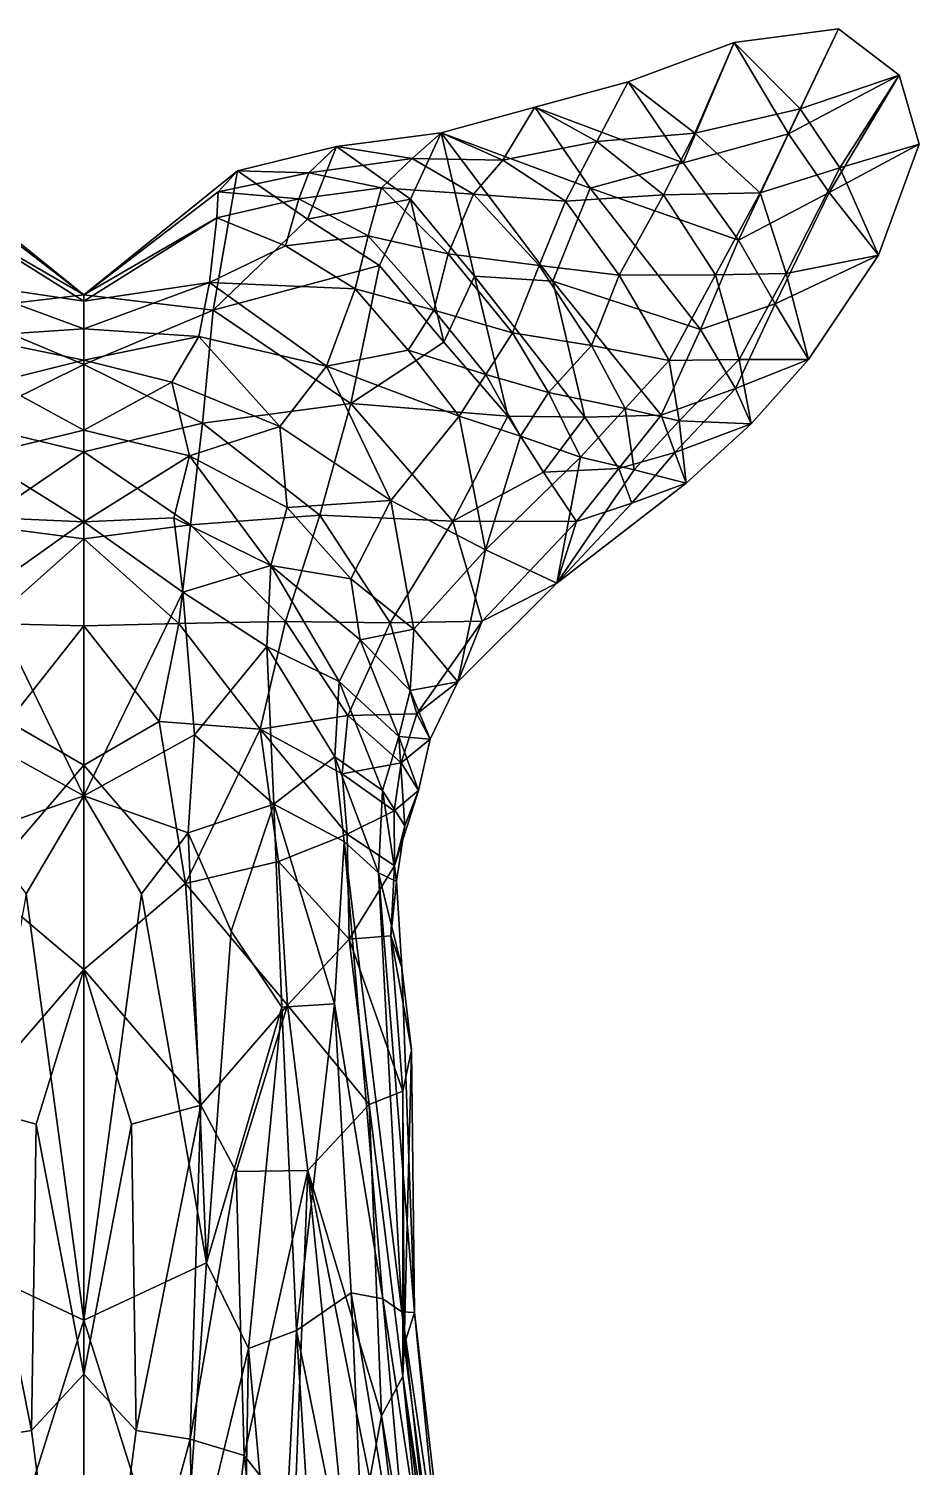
# Model space of a CAD drawing. Extents: x -0.43 to 0.43, y -0.77 to 1.51.
# Drawn here: x -0.0181 to 0.2748, y 1.0322 to 1.5051 of the extents above; entities that cross this region are included whole.
import ezdxf

# ---------------------------------------------------------------- set-up
doc = ezdxf.new("R2010")
doc.units = 0
doc.layers.add('DOLPHIN$LWO', color=1, linetype='CONTINUOUS')

msp = doc.modelspace()

# ---------------------------------------------------------------- linework, layer by layer
at = {"layer": 'DOLPHIN$LWO'}
for points in [[(0.23176, 1.4705, -0.37058), (0.21393, 1.50055, -0.37168), (0.24825, 1.50509, -0.38426)], [(0.21393, 1.50055, -0.37168), (0.23566, 1.47881, -0.35775), (0.24825, 1.50509, -0.38426)], [(0.26818, 1.48988, -0.37449), (0.23176, 1.4705, -0.37058), (0.24825, 1.50509, -0.38426)], [(0.23566, 1.47881, -0.35775), (0.26818, 1.48988, -0.37449), (0.24825, 1.50509, -0.38426)], [(0.21393, 1.50055, -0.37168), (0.19718, 1.46096, -0.36004), (0.17903, 1.48762, -0.35656)], [(0.20096, 1.47074, -0.34308), (0.21393, 1.50055, -0.37168), (0.17903, 1.48762, -0.35656)], [(0.21393, 1.50055, -0.37168), (0.23176, 1.4705, -0.37058), (0.19718, 1.46096, -0.36004)], [(0.21393, 1.50055, -0.37168), (0.20096, 1.47074, -0.34308), (0.23566, 1.47881, -0.35775)], [(0.23176, 1.4705, -0.37058), (0.26818, 1.48988, -0.37449), (0.24513, 1.45123, -0.35855)], [(0.23566, 1.47881, -0.35775), (0.2487, 1.45932, -0.3457), (0.26818, 1.48988, -0.37449)], [(0.24513, 1.45123, -0.35855), (0.26818, 1.48988, -0.37449), (0.27477, 1.46718, -0.35864)], [(0.26818, 1.48988, -0.37449), (0.2487, 1.45932, -0.3457), (0.27477, 1.46718, -0.35864)], [(0.19718, 1.46096, -0.36004), (0.14831, 1.47932, -0.36286), (0.17903, 1.48762, -0.35656)], [(0.14831, 1.47932, -0.36286), (0.16874, 1.46802, -0.34058), (0.17903, 1.48762, -0.35656)], [(0.16874, 1.46802, -0.34058), (0.20096, 1.47074, -0.34308), (0.17903, 1.48762, -0.35656)], [(0.14831, 1.47932, -0.36286), (0.16654, 1.45263, -0.36538), (0.11757, 1.47091, -0.36962)], [(0.13777, 1.46194, -0.34512), (0.14831, 1.47932, -0.36286), (0.11757, 1.47091, -0.36962)], [(0.14831, 1.47932, -0.36286), (0.13777, 1.46194, -0.34512), (0.16874, 1.46802, -0.34058)], [(0.14831, 1.47932, -0.36286), (0.19718, 1.46096, -0.36004), (0.16654, 1.45263, -0.36538)], [(0.23566, 1.47881, -0.35775), (0.20096, 1.47074, -0.34308), (0.2225, 1.45114, -0.33325)], [(0.2487, 1.45932, -0.3457), (0.23566, 1.47881, -0.35775), (0.2225, 1.45114, -0.33325)], [(0.10743, 1.44906, -0.36095), (0.08313, 1.46637, -0.36146), (0.11757, 1.47091, -0.36962)], [(0.08313, 1.46637, -0.36146), (0.10797, 1.46245, -0.34567), (0.11757, 1.47091, -0.36962)], [(0.12854, 1.42371, -0.3511), (0.10743, 1.44906, -0.36095), (0.11757, 1.47091, -0.36962)], [(0.10797, 1.46245, -0.34567), (0.13777, 1.46194, -0.34512), (0.11757, 1.47091, -0.36962)], [(0.16654, 1.45263, -0.36538), (0.15429, 1.42206, -0.35355), (0.11757, 1.47091, -0.36962)], [(0.15429, 1.42206, -0.35355), (0.12854, 1.42371, -0.3511), (0.11757, 1.47091, -0.36962)], [(0.08313, 1.46637, -0.36146), (0.07353, 1.44244, -0.35229), (0.0506, 1.45842, -0.34841)], [(0.07399, 1.4577, -0.33433), (0.08313, 1.46637, -0.36146), (0.0506, 1.45842, -0.34841)], [(0.08313, 1.46637, -0.36146), (0.10743, 1.44906, -0.36095), (0.07353, 1.44244, -0.35229)], [(0.08313, 1.46637, -0.36146), (0.07399, 1.4577, -0.33433), (0.10797, 1.46245, -0.34567)], [(0.16874, 1.46802, -0.34058), (0.13777, 1.46194, -0.34512), (0.15847, 1.44843, -0.32456)], [(0.19064, 1.4505, -0.32784), (0.16874, 1.46802, -0.34058), (0.15847, 1.44843, -0.32456)], [(0.16874, 1.46802, -0.34058), (0.19064, 1.4505, -0.32784), (0.20096, 1.47074, -0.34308)], [(0.20096, 1.47074, -0.34308), (0.19064, 1.4505, -0.32784), (0.2225, 1.45114, -0.33325)], [(0.19718, 1.46096, -0.36004), (0.23176, 1.4705, -0.37058), (0.21535, 1.43564, -0.35754)], [(0.23176, 1.4705, -0.37058), (0.24513, 1.45123, -0.35855), (0.21535, 1.43564, -0.35754)], [(0.26142, 1.43071, -0.33825), (0.24513, 1.45123, -0.35855), (0.27477, 1.46718, -0.35864)], [(0.2487, 1.45932, -0.3457), (0.26142, 1.43071, -0.33825), (0.27477, 1.46718, -0.35864)], [(0.10797, 1.46245, -0.34567), (0.07399, 1.4577, -0.33433), (0.09794, 1.4528, -0.32273)], [(0.12821, 1.45072, -0.32365), (0.10797, 1.46245, -0.34567), (0.09794, 1.4528, -0.32273)], [(0.10797, 1.46245, -0.34567), (0.12821, 1.45072, -0.32365), (0.13777, 1.46194, -0.34512)], [(0.13777, 1.46194, -0.34512), (0.12821, 1.45072, -0.32365), (0.15847, 1.44843, -0.32456)], [(-0.04258, 1.4126, -0.34425), (-0.0506, 1.45842, -0.34841), (0, 1.4176, -0.31653)], [(-0.0506, 1.45842, -0.34841), (-0.04414, 1.4515, -0.3329), (0, 1.4176, -0.31653)], [(0.0506, 1.45842, -0.34841), (0.04258, 1.4126, -0.34425), (0, 1.4176, -0.31653)], [(0.04414, 1.4515, -0.3329), (0.0506, 1.45842, -0.34841), (0, 1.4176, -0.31653)], [(0.0506, 1.45842, -0.34841), (0.07353, 1.44244, -0.35229), (0.04258, 1.4126, -0.34425)], [(0.04414, 1.4515, -0.3329), (0.07399, 1.4577, -0.33433), (0.0506, 1.45842, -0.34841)], [(0.04414, 1.4515, -0.3329), (0.07067, 1.44914, -0.31769), (0.07399, 1.4577, -0.33433)], [(0.07399, 1.4577, -0.33433), (0.07067, 1.44914, -0.31769), (0.09794, 1.4528, -0.32273)], [(0.16654, 1.45263, -0.36538), (0.19718, 1.46096, -0.36004), (0.21535, 1.43564, -0.35754)], [(0.23101, 1.42459, -0.32462), (0.2487, 1.45932, -0.3457), (0.2225, 1.45114, -0.33325)], [(0.2487, 1.45932, -0.3457), (0.23101, 1.42459, -0.32462), (0.26142, 1.43071, -0.33825)], [(0.07067, 1.44914, -0.31769), (0.09356, 1.43701, -0.30882), (0.09794, 1.4528, -0.32273)], [(0.09356, 1.43701, -0.30882), (0.11986, 1.4311, -0.30691), (0.09794, 1.4528, -0.32273)], [(0.11986, 1.4311, -0.30691), (0.12821, 1.45072, -0.32365), (0.09794, 1.4528, -0.32273)], [(0.16654, 1.45263, -0.36538), (0.20278, 1.40621, -0.34359), (0.15429, 1.42206, -0.35355)], [(0.20278, 1.40621, -0.34359), (0.16654, 1.45263, -0.36538), (0.21535, 1.43564, -0.35754)], [(-0.04373, 1.44295, -0.31431), (0, 1.4176, -0.31653), (-0.04414, 1.4515, -0.3329)], [(0, 1.4176, -0.31653), (0.04373, 1.44295, -0.31431), (0.04414, 1.4515, -0.3329)], [(0.07067, 1.44914, -0.31769), (0.04414, 1.4515, -0.3329), (0.04373, 1.44295, -0.31431)], [(0.06636, 1.43374, -0.30329), (0.07067, 1.44914, -0.31769), (0.04373, 1.44295, -0.31431)], [(0.07067, 1.44914, -0.31769), (0.06636, 1.43374, -0.30329), (0.09356, 1.43701, -0.30882)], [(0.07353, 1.44244, -0.35229), (0.10743, 1.44906, -0.36095), (0.09727, 1.42731, -0.35198)], [(0.10743, 1.44906, -0.36095), (0.11837, 1.40201, -0.34199), (0.09727, 1.42731, -0.35198)], [(0.10743, 1.44906, -0.36095), (0.12854, 1.42371, -0.3511), (0.11837, 1.40201, -0.34199)], [(0.12821, 1.45072, -0.32365), (0.11986, 1.4311, -0.30691), (0.14976, 1.42728, -0.30947)], [(0.12821, 1.45072, -0.32365), (0.14976, 1.42728, -0.30947), (0.15847, 1.44843, -0.32456)], [(0.14976, 1.42728, -0.30947), (0.17605, 1.42406, -0.30911), (0.15847, 1.44843, -0.32456)], [(0.17605, 1.42406, -0.30911), (0.19064, 1.4505, -0.32784), (0.15847, 1.44843, -0.32456)], [(0.19064, 1.4505, -0.32784), (0.17605, 1.42406, -0.30911), (0.20777, 1.42414, -0.31547)], [(0.19064, 1.4505, -0.32784), (0.20777, 1.42414, -0.31547), (0.2225, 1.45114, -0.33325)], [(0.20777, 1.42414, -0.31547), (0.23101, 1.42459, -0.32462), (0.2225, 1.45114, -0.33325)], [(0.24513, 1.45123, -0.35855), (0.22737, 1.41462, -0.34102), (0.21535, 1.43564, -0.35754)], [(0.24513, 1.45123, -0.35855), (0.26142, 1.43071, -0.33825), (0.22737, 1.41462, -0.34102)], [(-0.04373, 1.44295, -0.31431), (0, 1.41555, -0.30345), (0, 1.4176, -0.31653)], [(-0.04139, 1.42171, -0.29115), (0, 1.41555, -0.30345), (-0.04373, 1.44295, -0.31431)], [(0, 1.41555, -0.30345), (0.04373, 1.44295, -0.31431), (0, 1.4176, -0.31653)], [(0, 1.41555, -0.30345), (0.04139, 1.42171, -0.29115), (0.04373, 1.44295, -0.31431)], [(0.06636, 1.43374, -0.30329), (0.04373, 1.44295, -0.31431), (0.04139, 1.42171, -0.29115)], [(0.07353, 1.44244, -0.35229), (0.09727, 1.42731, -0.35198), (0.04258, 1.4126, -0.34425)], [(0.04139, 1.42171, -0.29115), (0.08922, 1.41957, -0.29651), (0.06636, 1.43374, -0.30329)], [(0.09356, 1.43701, -0.30882), (0.06636, 1.43374, -0.30329), (0.08922, 1.41957, -0.29651)], [(0.11517, 1.41254, -0.29584), (0.09356, 1.43701, -0.30882), (0.08922, 1.41957, -0.29651)], [(0.09356, 1.43701, -0.30882), (0.11517, 1.41254, -0.29584), (0.11986, 1.4311, -0.30691)], [(0.22737, 1.41462, -0.34102), (0.20278, 1.40621, -0.34359), (0.21535, 1.43564, -0.35754)], [(0.11986, 1.4311, -0.30691), (0.11517, 1.41254, -0.29584), (0.14102, 1.40513, -0.29572)], [(0.14976, 1.42728, -0.30947), (0.11986, 1.4311, -0.30691), (0.14102, 1.40513, -0.29572)], [(0.22737, 1.41462, -0.34102), (0.26142, 1.43071, -0.33825), (0.2383, 1.39634, -0.31994)], [(0.26142, 1.43071, -0.33825), (0.23101, 1.42459, -0.32462), (0.2383, 1.39634, -0.31994)], [(0.09727, 1.42731, -0.35198), (0.08786, 1.38188, -0.33565), (0.04258, 1.4126, -0.34425)], [(0.09727, 1.42731, -0.35198), (0.11837, 1.40201, -0.34199), (0.08786, 1.38188, -0.33565)], [(0.11837, 1.40201, -0.34199), (0.12854, 1.42371, -0.3511), (0.13948, 1.37774, -0.32922)], [(0.12854, 1.42371, -0.3511), (0.16481, 1.37741, -0.32882), (0.13948, 1.37774, -0.32922)], [(0.12854, 1.42371, -0.3511), (0.15429, 1.42206, -0.35355), (0.16481, 1.37741, -0.32882)], [(0.16696, 1.40096, -0.29684), (0.14976, 1.42728, -0.30947), (0.14102, 1.40513, -0.29572)], [(0.14976, 1.42728, -0.30947), (0.16696, 1.40096, -0.29684), (0.17605, 1.42406, -0.30911)], [(0.17605, 1.42406, -0.30911), (0.16696, 1.40096, -0.29684), (0.19248, 1.39608, -0.29983)], [(0.20777, 1.42414, -0.31547), (0.17605, 1.42406, -0.30911), (0.19248, 1.39608, -0.29983)], [(0.21557, 1.3964, -0.3094), (0.20777, 1.42414, -0.31547), (0.19248, 1.39608, -0.29983)], [(0.20777, 1.42414, -0.31547), (0.21557, 1.3964, -0.3094), (0.23101, 1.42459, -0.32462)], [(0.23101, 1.42459, -0.32462), (0.21557, 1.3964, -0.3094), (0.2383, 1.39634, -0.31994)], [(-0.04139, 1.42171, -0.29115), (0, 1.40641, -0.28644), (0, 1.41555, -0.30345)], [(-0.0378, 1.40395, -0.26962), (0, 1.40641, -0.28644), (-0.04139, 1.42171, -0.29115)], [(0, 1.40641, -0.28644), (0.04139, 1.42171, -0.29115), (0, 1.41555, -0.30345)], [(0, 1.40641, -0.28644), (0.0378, 1.40395, -0.26962), (0.04139, 1.42171, -0.29115)], [(0.0378, 1.40395, -0.26962), (0.07981, 1.39418, -0.27458), (0.04139, 1.42171, -0.29115)], [(0.04139, 1.42171, -0.29115), (0.07981, 1.39418, -0.27458), (0.08922, 1.41957, -0.29651)], [(0.10663, 1.39947, -0.28499), (0.08922, 1.41957, -0.29651), (0.07981, 1.39418, -0.27458)], [(0.10663, 1.39947, -0.28499), (0.11517, 1.41254, -0.29584), (0.08922, 1.41957, -0.29651)], [(0.15429, 1.42206, -0.35355), (0.20278, 1.40621, -0.34359), (0.18993, 1.37806, -0.32709)], [(0.16481, 1.37741, -0.32882), (0.15429, 1.42206, -0.35355), (0.18993, 1.37806, -0.32709)], [(-0.04258, 1.4126, -0.34425), (0, 1.4176, -0.31653), (0, 1.39469, -0.31561)], [(0, 1.4176, -0.31653), (0.04258, 1.4126, -0.34425), (0, 1.39469, -0.31561)], [(0.20278, 1.40621, -0.34359), (0.22737, 1.41462, -0.34102), (0.21429, 1.38684, -0.32409)], [(0.21429, 1.38684, -0.32409), (0.22737, 1.41462, -0.34102), (0.2383, 1.39634, -0.31994)], [(-0.03906, 1.37539, -0.33405), (-0.04258, 1.4126, -0.34425), (0, 1.39469, -0.31561)], [(0.04258, 1.4126, -0.34425), (0.03906, 1.37539, -0.33405), (0, 1.39469, -0.31561)], [(0.04258, 1.4126, -0.34425), (0.08786, 1.38188, -0.33565), (0.03906, 1.37539, -0.33405)], [(0.11517, 1.41254, -0.29584), (0.10663, 1.39947, -0.28499), (0.13226, 1.39144, -0.28587)], [(0.11517, 1.41254, -0.29584), (0.13226, 1.39144, -0.28587), (0.14102, 1.40513, -0.29572)], [(-0.0378, 1.40395, -0.26962), (0, 1.39612, -0.26861), (0, 1.40641, -0.28644)], [(0, 1.39612, -0.26861), (0.0378, 1.40395, -0.26962), (0, 1.40641, -0.28644)], [(0.13226, 1.39144, -0.28587), (0.15283, 1.38549, -0.286), (0.14102, 1.40513, -0.29572)], [(0.15283, 1.38549, -0.286), (0.16696, 1.40096, -0.29684), (0.14102, 1.40513, -0.29572)], [(0.20278, 1.40621, -0.34359), (0.21429, 1.38684, -0.32409), (0.18993, 1.37806, -0.32709)], [(-0.029, 1.38889, -0.24621), (0, 1.39612, -0.26861), (-0.0378, 1.40395, -0.26962)], [(0, 1.39612, -0.26861), (0.029, 1.38889, -0.24621), (0.0378, 1.40395, -0.26962)], [(0.029, 1.38889, -0.24621), (0.0645, 1.3743, -0.25233), (0.0378, 1.40395, -0.26962)], [(0.0378, 1.40395, -0.26962), (0.0645, 1.3743, -0.25233), (0.07981, 1.39418, -0.27458)], [(0.11837, 1.40201, -0.34199), (0.13948, 1.37774, -0.32922), (0.08786, 1.38188, -0.33565)], [(0.16696, 1.40096, -0.29684), (0.15283, 1.38549, -0.286), (0.17806, 1.38023, -0.28983)], [(0.16696, 1.40096, -0.29684), (0.17806, 1.38023, -0.28983), (0.19248, 1.39608, -0.29983)], [(-0.029, 1.38889, -0.24621), (0, 1.37312, -0.23265), (0, 1.39612, -0.26861)], [(0, 1.37312, -0.23265), (0.029, 1.38889, -0.24621), (0, 1.39612, -0.26861)], [(0.07981, 1.39418, -0.27458), (0.12345, 1.37768, -0.27617), (0.10663, 1.39947, -0.28499)], [(0.13226, 1.39144, -0.28587), (0.10663, 1.39947, -0.28499), (0.12345, 1.37768, -0.27617)], [(0.17806, 1.38023, -0.28983), (0.19582, 1.37616, -0.29745), (0.19248, 1.39608, -0.29983)], [(0.19582, 1.37616, -0.29745), (0.21557, 1.3964, -0.3094), (0.19248, 1.39608, -0.29983)], [(0.21557, 1.3964, -0.3094), (0.19582, 1.37616, -0.29745), (0.2195, 1.37523, -0.30845)], [(0.2195, 1.37523, -0.30845), (0.21429, 1.38684, -0.32409), (0.2383, 1.39634, -0.31994)], [(0.21557, 1.3964, -0.3094), (0.2195, 1.37523, -0.30845), (0.2383, 1.39634, -0.31994)], [(-0.03906, 1.37539, -0.33405), (0, 1.39469, -0.31561), (0, 1.36605, -0.31309)], [(0, 1.39469, -0.31561), (0.03906, 1.37539, -0.33405), (0, 1.36605, -0.31309)], [(0.0645, 1.3743, -0.25233), (0.10097, 1.34999, -0.25686), (0.07981, 1.39418, -0.27458)], [(0.07981, 1.39418, -0.27458), (0.10097, 1.34999, -0.25686), (0.12345, 1.37768, -0.27617)], [(0.14368, 1.37115, -0.27742), (0.13226, 1.39144, -0.28587), (0.12345, 1.37768, -0.27617)], [(0.13226, 1.39144, -0.28587), (0.14368, 1.37115, -0.27742), (0.15283, 1.38549, -0.286)], [(-0.029, 1.38889, -0.24621), (-0.0348, 1.36473, -0.22306), (0, 1.37312, -0.23265)], [(0.0348, 1.36473, -0.22306), (0.029, 1.38889, -0.24621), (0, 1.37312, -0.23265)], [(0.029, 1.38889, -0.24621), (0.0348, 1.36473, -0.22306), (0.0645, 1.3743, -0.25233)], [(0.21429, 1.38684, -0.32409), (0.19444, 1.36583, -0.31366), (0.18993, 1.37806, -0.32709)], [(0.21429, 1.38684, -0.32409), (0.2195, 1.37523, -0.30845), (0.19444, 1.36583, -0.31366)], [(0.08786, 1.38188, -0.33565), (0.07761, 1.34522, -0.32394), (0.03906, 1.37539, -0.33405)], [(0.08786, 1.38188, -0.33565), (0.12136, 1.34315, -0.31655), (0.07761, 1.34522, -0.32394)], [(0.13948, 1.37774, -0.32922), (0.12136, 1.34315, -0.31655), (0.08786, 1.38188, -0.33565)], [(0.15283, 1.38549, -0.286), (0.14368, 1.37115, -0.27742), (0.16339, 1.36419, -0.28051)], [(0.17806, 1.38023, -0.28983), (0.15283, 1.38549, -0.286), (0.16339, 1.36419, -0.28051)], [(0.10097, 1.34999, -0.25686), (0.13209, 1.33378, -0.26464), (0.12345, 1.37768, -0.27617)], [(0.13948, 1.37774, -0.32922), (0.15121, 1.35936, -0.32169), (0.12136, 1.34315, -0.31655)], [(0.14368, 1.37115, -0.27742), (0.12345, 1.37768, -0.27617), (0.13209, 1.33378, -0.26464)], [(0.16481, 1.37741, -0.32882), (0.15121, 1.35936, -0.32169), (0.13948, 1.37774, -0.32922)], [(0.16481, 1.37741, -0.32882), (0.176, 1.36051, -0.31893), (0.15121, 1.35936, -0.32169)], [(0.18097, 1.36004, -0.28875), (0.17806, 1.38023, -0.28983), (0.16339, 1.36419, -0.28051)], [(0.176, 1.36051, -0.31893), (0.16481, 1.37741, -0.32882), (0.18993, 1.37806, -0.32709)], [(0.19444, 1.36583, -0.31366), (0.176, 1.36051, -0.31893), (0.18993, 1.37806, -0.32709)], [(0.17806, 1.38023, -0.28983), (0.18097, 1.36004, -0.28875), (0.19582, 1.37616, -0.29745)], [(-0.03514, 1.34197, -0.32728), (-0.03906, 1.37539, -0.33405), (0, 1.36605, -0.31309)], [(0, 1.34299, -0.20312), (0, 1.37312, -0.23265), (-0.0348, 1.36473, -0.22306)], [(0.03906, 1.37539, -0.33405), (0.03514, 1.34197, -0.32728), (0, 1.36605, -0.31309)], [(0, 1.37312, -0.23265), (0, 1.34299, -0.20312), (0.0348, 1.36473, -0.22306)], [(0.06689, 1.34772, -0.23478), (0.0645, 1.3743, -0.25233), (0.0348, 1.36473, -0.22306)], [(0.03906, 1.37539, -0.33405), (0.07761, 1.34522, -0.32394), (0.03514, 1.34197, -0.32728)], [(0.0645, 1.3743, -0.25233), (0.06689, 1.34772, -0.23478), (0.10097, 1.34999, -0.25686)], [(0.19582, 1.37616, -0.29745), (0.18097, 1.36004, -0.28875), (0.1981, 1.35566, -0.29801)], [(0.19444, 1.36583, -0.31366), (0.2195, 1.37523, -0.30845), (0.1981, 1.35566, -0.29801)], [(0.2195, 1.37523, -0.30845), (0.19582, 1.37616, -0.29745), (0.1981, 1.35566, -0.29801)], [(0.13209, 1.33378, -0.26464), (0.16339, 1.36419, -0.28051), (0.14368, 1.37115, -0.27742)], [(-0.03514, 1.34197, -0.32728), (0, 1.36605, -0.31309), (0, 1.33734, -0.31283)], [(-0.0348, 1.36473, -0.22306), (-0.02959, 1.34434, -0.2003), (0, 1.34299, -0.20312)], [(0, 1.36605, -0.31309), (0.03514, 1.34197, -0.32728), (0, 1.33734, -0.31283)], [(0.02959, 1.34434, -0.2003), (0.0348, 1.36473, -0.22306), (0, 1.34299, -0.20312)], [(0.06152, 1.3286, -0.2149), (0.0348, 1.36473, -0.22306), (0.02959, 1.34434, -0.2003)], [(0.06689, 1.34772, -0.23478), (0.0348, 1.36473, -0.22306), (0.06152, 1.3286, -0.2149)], [(0.13209, 1.33378, -0.26464), (0.15559, 1.32286, -0.28128), (0.16339, 1.36419, -0.28051)], [(0.18097, 1.36004, -0.28875), (0.16339, 1.36419, -0.28051), (0.15559, 1.32286, -0.28128)], [(0.176, 1.36051, -0.31893), (0.19444, 1.36583, -0.31366), (0.18025, 1.34907, -0.30472)], [(0.18025, 1.34907, -0.30472), (0.19444, 1.36583, -0.31366), (0.1981, 1.35566, -0.29801)], [(0.15121, 1.35936, -0.32169), (0.162, 1.3431, -0.31061), (0.12136, 1.34315, -0.31655)], [(0.15121, 1.35936, -0.32169), (0.176, 1.36051, -0.31893), (0.162, 1.3431, -0.31061)], [(0.15559, 1.32286, -0.28128), (0.1981, 1.35566, -0.29801), (0.18097, 1.36004, -0.28875)], [(0.176, 1.36051, -0.31893), (0.18025, 1.34907, -0.30472), (0.162, 1.3431, -0.31061)], [(0.18025, 1.34907, -0.30472), (0.1981, 1.35566, -0.29801), (0.15559, 1.32286, -0.28128)], [(0.08781, 1.32419, -0.23969), (0.10097, 1.34999, -0.25686), (0.06689, 1.34772, -0.23478)], [(0.08781, 1.32419, -0.23969), (0.10855, 1.30773, -0.2494), (0.10097, 1.34999, -0.25686)], [(0.10097, 1.34999, -0.25686), (0.10855, 1.30773, -0.2494), (0.13209, 1.33378, -0.26464)], [(0.15559, 1.32286, -0.28128), (0.162, 1.3431, -0.31061), (0.18025, 1.34907, -0.30472)], [(-0.02959, 1.34434, -0.2003), (-0.03259, 1.31989, -0.18311), (0, 1.34299, -0.20312)], [(0.03259, 1.31989, -0.18311), (0.02959, 1.34434, -0.2003), (0, 1.34299, -0.20312)], [(0.02959, 1.34434, -0.2003), (0.03259, 1.31989, -0.18311), (0.06152, 1.3286, -0.2149)], [(0.07761, 1.34522, -0.32394), (0.0663, 1.31023, -0.31524), (0.03514, 1.34197, -0.32728)], [(0.06689, 1.34772, -0.23478), (0.06152, 1.3286, -0.2149), (0.08781, 1.32419, -0.23969)], [(0.07761, 1.34522, -0.32394), (0.10079, 1.30978, -0.30529), (0.0663, 1.31023, -0.31524)], [(0.12136, 1.34315, -0.31655), (0.10079, 1.30978, -0.30529), (0.07761, 1.34522, -0.32394)], [(0.12136, 1.34315, -0.31655), (0.131, 1.3103, -0.29606), (0.10079, 1.30978, -0.30529)], [(0.162, 1.3431, -0.31061), (0.131, 1.3103, -0.29606), (0.12136, 1.34315, -0.31655)], [(-0.03131, 1.30957, -0.32282), (-0.03514, 1.34197, -0.32728), (0, 1.33734, -0.31283)], [(0, 1.25295, -0.1425), (0, 1.34299, -0.20312), (-0.03259, 1.31989, -0.18311)], [(0, 1.34299, -0.20312), (0, 1.25295, -0.1425), (0.03259, 1.31989, -0.18311)], [(0.03514, 1.34197, -0.32728), (0.03131, 1.30957, -0.32282), (0, 1.33734, -0.31283)], [(0.03514, 1.34197, -0.32728), (0.0663, 1.31023, -0.31524), (0.03131, 1.30957, -0.32282)], [(0.162, 1.3431, -0.31061), (0.15559, 1.32286, -0.28128), (0.131, 1.3103, -0.29606)], [(-0.03131, 1.30957, -0.32282), (0, 1.33734, -0.31283), (0, 1.30883, -0.3133)], [(0, 1.33734, -0.31283), (0.03131, 1.30957, -0.32282), (0, 1.30883, -0.3133)], [(0.10855, 1.30773, -0.2494), (0.12307, 1.2904, -0.26385), (0.13209, 1.33378, -0.26464)], [(0.13209, 1.33378, -0.26464), (0.12307, 1.2904, -0.26385), (0.15559, 1.32286, -0.28128)], [(0.06025, 1.30202, -0.18951), (0.06152, 1.3286, -0.2149), (0.03259, 1.31989, -0.18311)], [(0.08398, 1.29047, -0.21032), (0.06152, 1.3286, -0.2149), (0.06025, 1.30202, -0.18951)], [(0.0909, 1.30418, -0.23119), (0.06152, 1.3286, -0.2149), (0.08398, 1.29047, -0.21032)], [(0.0909, 1.30418, -0.23119), (0.08781, 1.32419, -0.23969), (0.06152, 1.3286, -0.2149)], [(-0.03259, 1.31989, -0.18311), (-0.0364, 1.27294, -0.1516), (0, 1.25295, -0.1425)], [(0.0364, 1.27294, -0.1516), (0.03259, 1.31989, -0.18311), (0, 1.25295, -0.1425)], [(0.03259, 1.31989, -0.18311), (0.0364, 1.27294, -0.1516), (0.06025, 1.30202, -0.18951)], [(0.08781, 1.32419, -0.23969), (0.0909, 1.30418, -0.23119), (0.10855, 1.30773, -0.2494)], [(0.15559, 1.32286, -0.28128), (0.12307, 1.2904, -0.26385), (0.131, 1.3103, -0.29606)], [(0.0663, 1.31023, -0.31524), (0.05797, 1.27487, -0.30838), (0.03131, 1.30957, -0.32282)], [(0.0663, 1.31023, -0.31524), (0.08685, 1.27936, -0.29581), (0.05797, 1.27487, -0.30838)], [(0.10079, 1.30978, -0.30529), (0.08685, 1.27936, -0.29581), (0.0663, 1.31023, -0.31524)], [(0.131, 1.3103, -0.29606), (0.1095, 1.27989, -0.28268), (0.10079, 1.30978, -0.30529)], [(0.131, 1.3103, -0.29606), (0.12307, 1.2904, -0.26385), (0.1095, 1.27989, -0.28268)], [(-0.0248, 1.27732, -0.31735), (-0.03131, 1.30957, -0.32282), (0, 1.30883, -0.3133)], [(-0.0248, 1.27732, -0.31735), (0, 1.30883, -0.3133), (0, 1.26299, -0.31811)], [(0.03131, 1.30957, -0.32282), (0.0248, 1.27732, -0.31735), (0, 1.30883, -0.3133)], [(0, 1.30883, -0.3133), (0.0248, 1.27732, -0.31735), (0, 1.26299, -0.31811)], [(0.03131, 1.30957, -0.32282), (0.05797, 1.27487, -0.30838), (0.0248, 1.27732, -0.31735)], [(0.10079, 1.30978, -0.30529), (0.1095, 1.27989, -0.28268), (0.08685, 1.27936, -0.29581)], [(0.10739, 1.28756, -0.24358), (0.10855, 1.30773, -0.2494), (0.0909, 1.30418, -0.23119)], [(0.10855, 1.30773, -0.2494), (0.10739, 1.28756, -0.24358), (0.12307, 1.2904, -0.26385)], [(0.06248, 1.25017, -0.15718), (0.06025, 1.30202, -0.18951), (0.0364, 1.27294, -0.1516)], [(0.06025, 1.30202, -0.18951), (0.06248, 1.25017, -0.15718), (0.08253, 1.26575, -0.19182)], [(0.08253, 1.26575, -0.19182), (0.08398, 1.29047, -0.21032), (0.06025, 1.30202, -0.18951)], [(0.10362, 1.27245, -0.23284), (0.0909, 1.30418, -0.23119), (0.08398, 1.29047, -0.21032)], [(0.10739, 1.28756, -0.24358), (0.0909, 1.30418, -0.23119), (0.10362, 1.27245, -0.23284)], [(0.09823, 1.2546, -0.2163), (0.08398, 1.29047, -0.21032), (0.08253, 1.26575, -0.19182)], [(0.10362, 1.27245, -0.23284), (0.08398, 1.29047, -0.21032), (0.09823, 1.2546, -0.2163)], [(0.10739, 1.28756, -0.24358), (0.10362, 1.27245, -0.23284), (0.11392, 1.27157, -0.2579)], [(0.11392, 1.27157, -0.2579), (0.12307, 1.2904, -0.26385), (0.10739, 1.28756, -0.24358)], [(0.12307, 1.2904, -0.26385), (0.11392, 1.27157, -0.2579), (0.1095, 1.27989, -0.28268)], [(0, 1.26299, -0.31811), (-0.03343, 1.22405, -0.31357), (-0.0248, 1.27732, -0.31735)], [(0.03343, 1.22405, -0.31357), (0, 1.26299, -0.31811), (0.0248, 1.27732, -0.31735)], [(0.0248, 1.27732, -0.31735), (0.05797, 1.27487, -0.30838), (0.03343, 1.22405, -0.31357)], [(0.08685, 1.27936, -0.29581), (0.08494, 1.26013, -0.29074), (0.05797, 1.27487, -0.30838)], [(0.08685, 1.27936, -0.29581), (0.10441, 1.26379, -0.27591), (0.08494, 1.26013, -0.29074)], [(0.1095, 1.27989, -0.28268), (0.10441, 1.26379, -0.27591), (0.08685, 1.27936, -0.29581)], [(0.1095, 1.27989, -0.28268), (0.11392, 1.27157, -0.2579), (0.10441, 1.26379, -0.27591)], [(0, 1.25295, -0.1425), (-0.0364, 1.27294, -0.1516), (-0.03437, 1.24071, -0.13203)], [(0.0364, 1.27294, -0.1516), (0, 1.25295, -0.1425), (0.03437, 1.24071, -0.13203)], [(0.06402, 1.23126, -0.3026), (0.03343, 1.22405, -0.31357), (0.05797, 1.27487, -0.30838)], [(0.0364, 1.27294, -0.1516), (0.03437, 1.24071, -0.13203), (0.06248, 1.25017, -0.15718)], [(0.08494, 1.26013, -0.29074), (0.08666, 1.24033, -0.28592), (0.05797, 1.27487, -0.30838)], [(0.05797, 1.27487, -0.30838), (0.08666, 1.24033, -0.28592), (0.06402, 1.23126, -0.3026)], [(0.10555, 1.243, -0.23689), (0.10362, 1.27245, -0.23284), (0.09823, 1.2546, -0.2163)], [(0.11008, 1.25466, -0.25315), (0.10362, 1.27245, -0.23284), (0.10555, 1.243, -0.23689)], [(0.11008, 1.25466, -0.25315), (0.11392, 1.27157, -0.2579), (0.10362, 1.27245, -0.23284)], [(0.11392, 1.27157, -0.2579), (0.11008, 1.25466, -0.25315), (0.10441, 1.26379, -0.27591)], [(-0.03343, 1.22405, -0.31357), (0, 1.26299, -0.31811), (0, 1.19585, -0.32411)], [(0, 1.26299, -0.31811), (0.03343, 1.22405, -0.31357), (0, 1.19585, -0.32411)], [(0.08559, 1.23789, -0.18308), (0.08253, 1.26575, -0.19182), (0.06248, 1.25017, -0.15718)], [(0.09823, 1.2546, -0.2163), (0.08253, 1.26575, -0.19182), (0.09692, 1.22753, -0.20315)], [(0.09692, 1.22753, -0.20315), (0.08253, 1.26575, -0.19182), (0.08559, 1.23789, -0.18308)], [(0.10441, 1.26379, -0.27591), (0.10213, 1.24796, -0.27209), (0.08494, 1.26013, -0.29074)], [(0.10441, 1.26379, -0.27591), (0.11008, 1.25466, -0.25315), (0.10213, 1.24796, -0.27209)], [(0.08494, 1.26013, -0.29074), (0.10213, 1.24796, -0.27209), (0.08666, 1.24033, -0.28592)], [(0.1029, 1.22468, -0.2296), (0.09823, 1.2546, -0.2163), (0.09692, 1.22753, -0.20315)], [(0.10555, 1.243, -0.23689), (0.09823, 1.2546, -0.2163), (0.1029, 1.22468, -0.2296)], [(0.10213, 1.24796, -0.27209), (0.11008, 1.25466, -0.25315), (0.10224, 1.22984, -0.25899)], [(0.10555, 1.243, -0.23689), (0.10224, 1.22984, -0.25899), (0.11008, 1.25466, -0.25315)], [(0, 1.25295, -0.1425), (-0.03437, 1.24071, -0.13203), (-0.019, 1.22073, -0.11652)], [(0, 1.25295, -0.1425), (-0.019, 1.22073, -0.11652), (0, 1.08054, -0.06323)], [(0.03437, 1.24071, -0.13203), (0, 1.25295, -0.1425), (0.019, 1.22073, -0.11652)], [(0.019, 1.22073, -0.11652), (0, 1.25295, -0.1425), (0, 1.08054, -0.06323)], [(0.04848, 1.20844, -0.12162), (0.06248, 1.25017, -0.15718), (0.03437, 1.24071, -0.13203)], [(0.06513, 1.18342, -0.11975), (0.06248, 1.25017, -0.15718), (0.04848, 1.20844, -0.12162)], [(0.08559, 1.23789, -0.18308), (0.06248, 1.25017, -0.15718), (0.08242, 1.18452, -0.14189)], [(0.08242, 1.18452, -0.14189), (0.06248, 1.25017, -0.15718), (0.06513, 1.18342, -0.11975)], [(0.10213, 1.24796, -0.27209), (0.10224, 1.22984, -0.25899), (0.08666, 1.24033, -0.28592)], [(0.04035, 1.09938, -0.07778), (0.03437, 1.24071, -0.13203), (0.019, 1.22073, -0.11652)], [(0.04848, 1.20844, -0.12162), (0.03437, 1.24071, -0.13203), (0.04035, 1.09938, -0.07778)], [(0.08666, 1.24033, -0.28592), (0.08729, 1.20573, -0.27869), (0.06402, 1.23126, -0.3026)], [(0.08666, 1.24033, -0.28592), (0.10224, 1.22984, -0.25899), (0.08729, 1.20573, -0.27869)], [(0.10555, 1.243, -0.23689), (0.1029, 1.22468, -0.2296), (0.10224, 1.22984, -0.25899)], [(0.08559, 1.23789, -0.18308), (0.08242, 1.18452, -0.14189), (0.09838, 1.08748, -0.1347)], [(0.10457, 1.08323, -0.14914), (0.09692, 1.22753, -0.20315), (0.08559, 1.23789, -0.18308)], [(0.08559, 1.23789, -0.18308), (0.09838, 1.08748, -0.1347), (0.10457, 1.08323, -0.14914)], [(0.06703, 1.18412, -0.2999), (0.03343, 1.22405, -0.31357), (0.06402, 1.23126, -0.3026)], [(0.06402, 1.23126, -0.3026), (0.08729, 1.20573, -0.27869), (0.06703, 1.18412, -0.2999)], [(0.10224, 1.22984, -0.25899), (0.10097, 1.20689, -0.25065), (0.08729, 1.20573, -0.27869)], [(0.10224, 1.22984, -0.25899), (0.1029, 1.22468, -0.2296), (0.10097, 1.20689, -0.25065)], [(0.1029, 1.22468, -0.2296), (0.09692, 1.22753, -0.20315), (0.10457, 1.19649, -0.21984)], [(0.10873, 1.08299, -0.17539), (0.09692, 1.22753, -0.20315), (0.10457, 1.08323, -0.14914)], [(0.10873, 1.08299, -0.17539), (0.10457, 1.19649, -0.21984), (0.09692, 1.22753, -0.20315)], [(0, 1.08054, -0.06323), (-0.019, 1.22073, -0.11652), (-0.04035, 1.09938, -0.07778)], [(0, 1.19585, -0.32411), (-0.03853, 1.15119, -0.31023), (-0.03343, 1.22405, -0.31357)], [(0.03853, 1.15119, -0.31023), (0, 1.19585, -0.32411), (0.03343, 1.22405, -0.31357)], [(0.019, 1.22073, -0.11652), (0, 1.08054, -0.06323), (0.04035, 1.09938, -0.07778)], [(0.03343, 1.22405, -0.31357), (0.06703, 1.18412, -0.2999), (0.03853, 1.15119, -0.31023)], [(0.1029, 1.22468, -0.2296), (0.10457, 1.19649, -0.21984), (0.10097, 1.20689, -0.25065)], [(0.04035, 1.09938, -0.07778), (0.06513, 1.18342, -0.11975), (0.04848, 1.20844, -0.12162)], [(0.10097, 1.20689, -0.25065), (0.10493, 1.15578, -0.24174), (0.08729, 1.20573, -0.27869)], [(0.10457, 1.19649, -0.21984), (0.10774, 1.16944, -0.22632), (0.10097, 1.20689, -0.25065)], [(0.10493, 1.15578, -0.24174), (0.10097, 1.20689, -0.25065), (0.10774, 1.16944, -0.22632)], [(0.08729, 1.20573, -0.27869), (0.09381, 1.15145, -0.26706), (0.06703, 1.18412, -0.2999)], [(0.09381, 1.15145, -0.26706), (0.08729, 1.20573, -0.27869), (0.10493, 1.15578, -0.24174)], [(-0.01571, 1.14491, -0.32033), (-0.03853, 1.15119, -0.31023), (0, 1.19585, -0.32411)], [(0, 1.19585, -0.32411), (0, 1.06275, -0.31072), (-0.01571, 1.14491, -0.32033)], [(0.03853, 1.15119, -0.31023), (0.01571, 1.14491, -0.32033), (0, 1.19585, -0.32411)], [(0, 1.06275, -0.31072), (0, 1.19585, -0.32411), (0.01571, 1.14491, -0.32033)], [(0.10774, 1.16944, -0.22632), (0.10457, 1.19649, -0.21984), (0.10873, 1.08299, -0.17539)], [(0.03853, 1.15119, -0.31023), (0.06703, 1.18412, -0.2999), (0.0501, 1.12943, -0.29907)], [(0.05415, 1.07121, -0.06976), (0.06513, 1.18342, -0.11975), (0.04035, 1.09938, -0.07778)], [(0.07369, 1.12976, -0.2833), (0.0501, 1.12943, -0.29907), (0.06703, 1.18412, -0.2999)], [(0.06991, 1.07713, -0.09285), (0.06513, 1.18342, -0.11975), (0.05415, 1.07121, -0.06976)], [(0.08242, 1.18452, -0.14189), (0.06513, 1.18342, -0.11975), (0.06991, 1.07713, -0.09285)], [(0.09381, 1.15145, -0.26706), (0.07369, 1.12976, -0.2833), (0.06703, 1.18412, -0.2999)], [(0.08798, 1.0895, -0.11708), (0.08242, 1.18452, -0.14189), (0.06991, 1.07713, -0.09285)], [(0.09838, 1.08748, -0.1347), (0.08242, 1.18452, -0.14189), (0.08798, 1.0895, -0.11708)], [(0.10493, 1.15578, -0.24174), (0.10774, 1.16944, -0.22632), (0.1054, 1.07238, -0.1967)], [(0.1054, 1.07238, -0.1967), (0.10774, 1.16944, -0.22632), (0.10873, 1.08299, -0.17539)], [(0.10498, 1.06202, -0.21796), (0.09381, 1.15145, -0.26706), (0.10493, 1.15578, -0.24174)], [(0.1054, 1.07238, -0.1967), (0.10498, 1.06202, -0.21796), (0.10493, 1.15578, -0.24174)], [(-0.03853, 1.15119, -0.31023), (-0.0172, 1.0442, -0.29973), (-0.03501, 1.04135, -0.29709)], [(-0.03853, 1.15119, -0.31023), (-0.01571, 1.14491, -0.32033), (-0.0172, 1.0442, -0.29973)], [(0.01571, 1.14491, -0.32033), (0.03853, 1.15119, -0.31023), (0.0172, 1.0442, -0.29973)], [(0.0172, 1.0442, -0.29973), (0.03853, 1.15119, -0.31023), (0.03501, 1.04135, -0.29709)], [(0.03501, 1.04135, -0.29709), (0.03853, 1.15119, -0.31023), (0.0501, 1.12943, -0.29907)], [(0.07369, 1.12976, -0.2833), (0.09381, 1.15145, -0.26706), (0.09788, 1.04902, -0.23227)], [(0.09788, 1.04902, -0.23227), (0.09381, 1.15145, -0.26706), (0.10498, 1.06202, -0.21796)], [(-0.01571, 1.14491, -0.32033), (0, 1.06275, -0.31072), (-0.0172, 1.0442, -0.29973)], [(0, 1.06275, -0.31072), (0.01571, 1.14491, -0.32033), (0.0172, 1.0442, -0.29973)], [(0.0501, 1.12943, -0.29907), (0.05271, 1.036, -0.29), (0.03501, 1.04135, -0.29709)], [(0.0501, 1.12943, -0.29907), (0.07369, 1.12976, -0.2833), (0.05271, 1.036, -0.29)], [(0.05271, 1.036, -0.29), (0.07369, 1.12976, -0.2833), (0.06927, 1.01509, -0.27924)], [(0.06927, 1.01509, -0.27924), (0.07369, 1.12976, -0.2833), (0.08516, 1.01607, -0.26612)], [(0.08516, 1.01607, -0.26612), (0.07369, 1.12976, -0.2833), (0.09411, 1.02832, -0.25278)], [(0.07369, 1.12976, -0.2833), (0.09788, 1.04902, -0.23227), (0.09411, 1.02832, -0.25278)], [(-0.03191, 0.97935, -0.02373), (0, 1.08054, -0.06323), (-0.04035, 1.09938, -0.07778)], [(0, 1.08054, -0.06323), (0.03191, 0.97935, -0.02373), (0.04035, 1.09938, -0.07778)], [(0.05415, 1.07121, -0.06976), (0.04035, 1.09938, -0.07778), (0.03191, 0.97935, -0.02373)], [(0.06991, 1.07713, -0.09285), (0.09361, 0.9604, -0.06627), (0.08798, 1.0895, -0.11708)], [(0.08798, 1.0895, -0.11708), (0.09361, 0.9604, -0.06627), (0.11031, 0.95458, -0.09133)], [(0.08798, 1.0895, -0.11708), (0.11031, 0.95458, -0.09133), (0.09838, 1.08748, -0.1347)], [(0.11031, 0.95458, -0.09133), (0.11909, 0.95219, -0.11003), (0.09838, 1.08748, -0.1347)], [(0.09838, 1.08748, -0.1347), (0.11909, 0.95219, -0.11003), (0.10457, 1.08323, -0.14914)], [(0.10457, 1.08323, -0.14914), (0.11909, 0.95219, -0.11003), (0.12445, 0.94731, -0.12855)], [(0.10457, 1.08323, -0.14914), (0.12445, 0.94731, -0.12855), (0.10873, 1.08299, -0.17539)], [(0, 1.08054, -0.06323), (-0.03191, 0.97935, -0.02373), (0, 0.61956, 0.13388)], [(0.03191, 0.97935, -0.02373), (0, 1.08054, -0.06323), (0, 0.61956, 0.13388)], [(0.1054, 1.07238, -0.1967), (0.10873, 1.08299, -0.17539), (0.12293, 0.9399, -0.15294)], [(0.12445, 0.94731, -0.12855), (0.12293, 0.9399, -0.15294), (0.10873, 1.08299, -0.17539)], [(0.05415, 1.07121, -0.06976), (0.06395, 0.96299, -0.03033), (0.06991, 1.07713, -0.09285)], [(0.06395, 0.96299, -0.03033), (0.07973, 0.92372, -0.03022), (0.06991, 1.07713, -0.09285)], [(0.06991, 1.07713, -0.09285), (0.07973, 0.92372, -0.03022), (0.09361, 0.9604, -0.06627)], [(0.03191, 0.97935, -0.02373), (0.05207, 0.94794, -0.01694), (0.05415, 1.07121, -0.06976)], [(0.05415, 1.07121, -0.06976), (0.05207, 0.94794, -0.01694), (0.06395, 0.96299, -0.03033)], [(0.10498, 1.06202, -0.21796), (0.1054, 1.07238, -0.1967), (0.12293, 0.9399, -0.15294)], [(0, 0.91309, -0.27796), (-0.0172, 1.0442, -0.29973), (0, 1.06275, -0.31072)], [(0.0172, 1.0442, -0.29973), (0, 0.91309, -0.27796), (0, 1.06275, -0.31072)], [(0.09788, 1.04902, -0.23227), (0.10498, 1.06202, -0.21796), (0.11897, 0.92402, -0.19808)], [(0.12293, 0.9399, -0.15294), (0.12197, 0.92865, -0.17928), (0.10498, 1.06202, -0.21796)], [(0.10498, 1.06202, -0.21796), (0.12197, 0.92865, -0.17928), (0.11897, 0.92402, -0.19808)], [(0.09788, 1.04902, -0.23227), (0.11359, 0.91879, -0.21664), (0.09411, 1.02832, -0.25278)], [(0.11897, 0.92402, -0.19808), (0.11359, 0.91879, -0.21664), (0.09788, 1.04902, -0.23227)], [(-0.03762, 0.90768, -0.27274), (-0.03501, 1.04135, -0.29709), (0, 0.91309, -0.27796)], [(0, 0.91309, -0.27796), (-0.03501, 1.04135, -0.29709), (-0.0172, 1.0442, -0.29973)], [(0.03501, 1.04135, -0.29709), (0, 0.91309, -0.27796), (0.0172, 1.0442, -0.29973)], [(0.03501, 1.04135, -0.29709), (0.03762, 0.90768, -0.27274), (0, 0.91309, -0.27796)], [(0.05271, 1.036, -0.29), (0.03762, 0.90768, -0.27274), (0.03501, 1.04135, -0.29709)], [(0.06945, 0.89199, -0.26388), (0.03762, 0.90768, -0.27274), (0.05271, 1.036, -0.29)], [(0.06927, 1.01509, -0.27924), (0.06945, 0.89199, -0.26388), (0.05271, 1.036, -0.29)]]:
    msp.add_3dface(points, dxfattribs=at)

doc.saveas('drawing.dxf')
